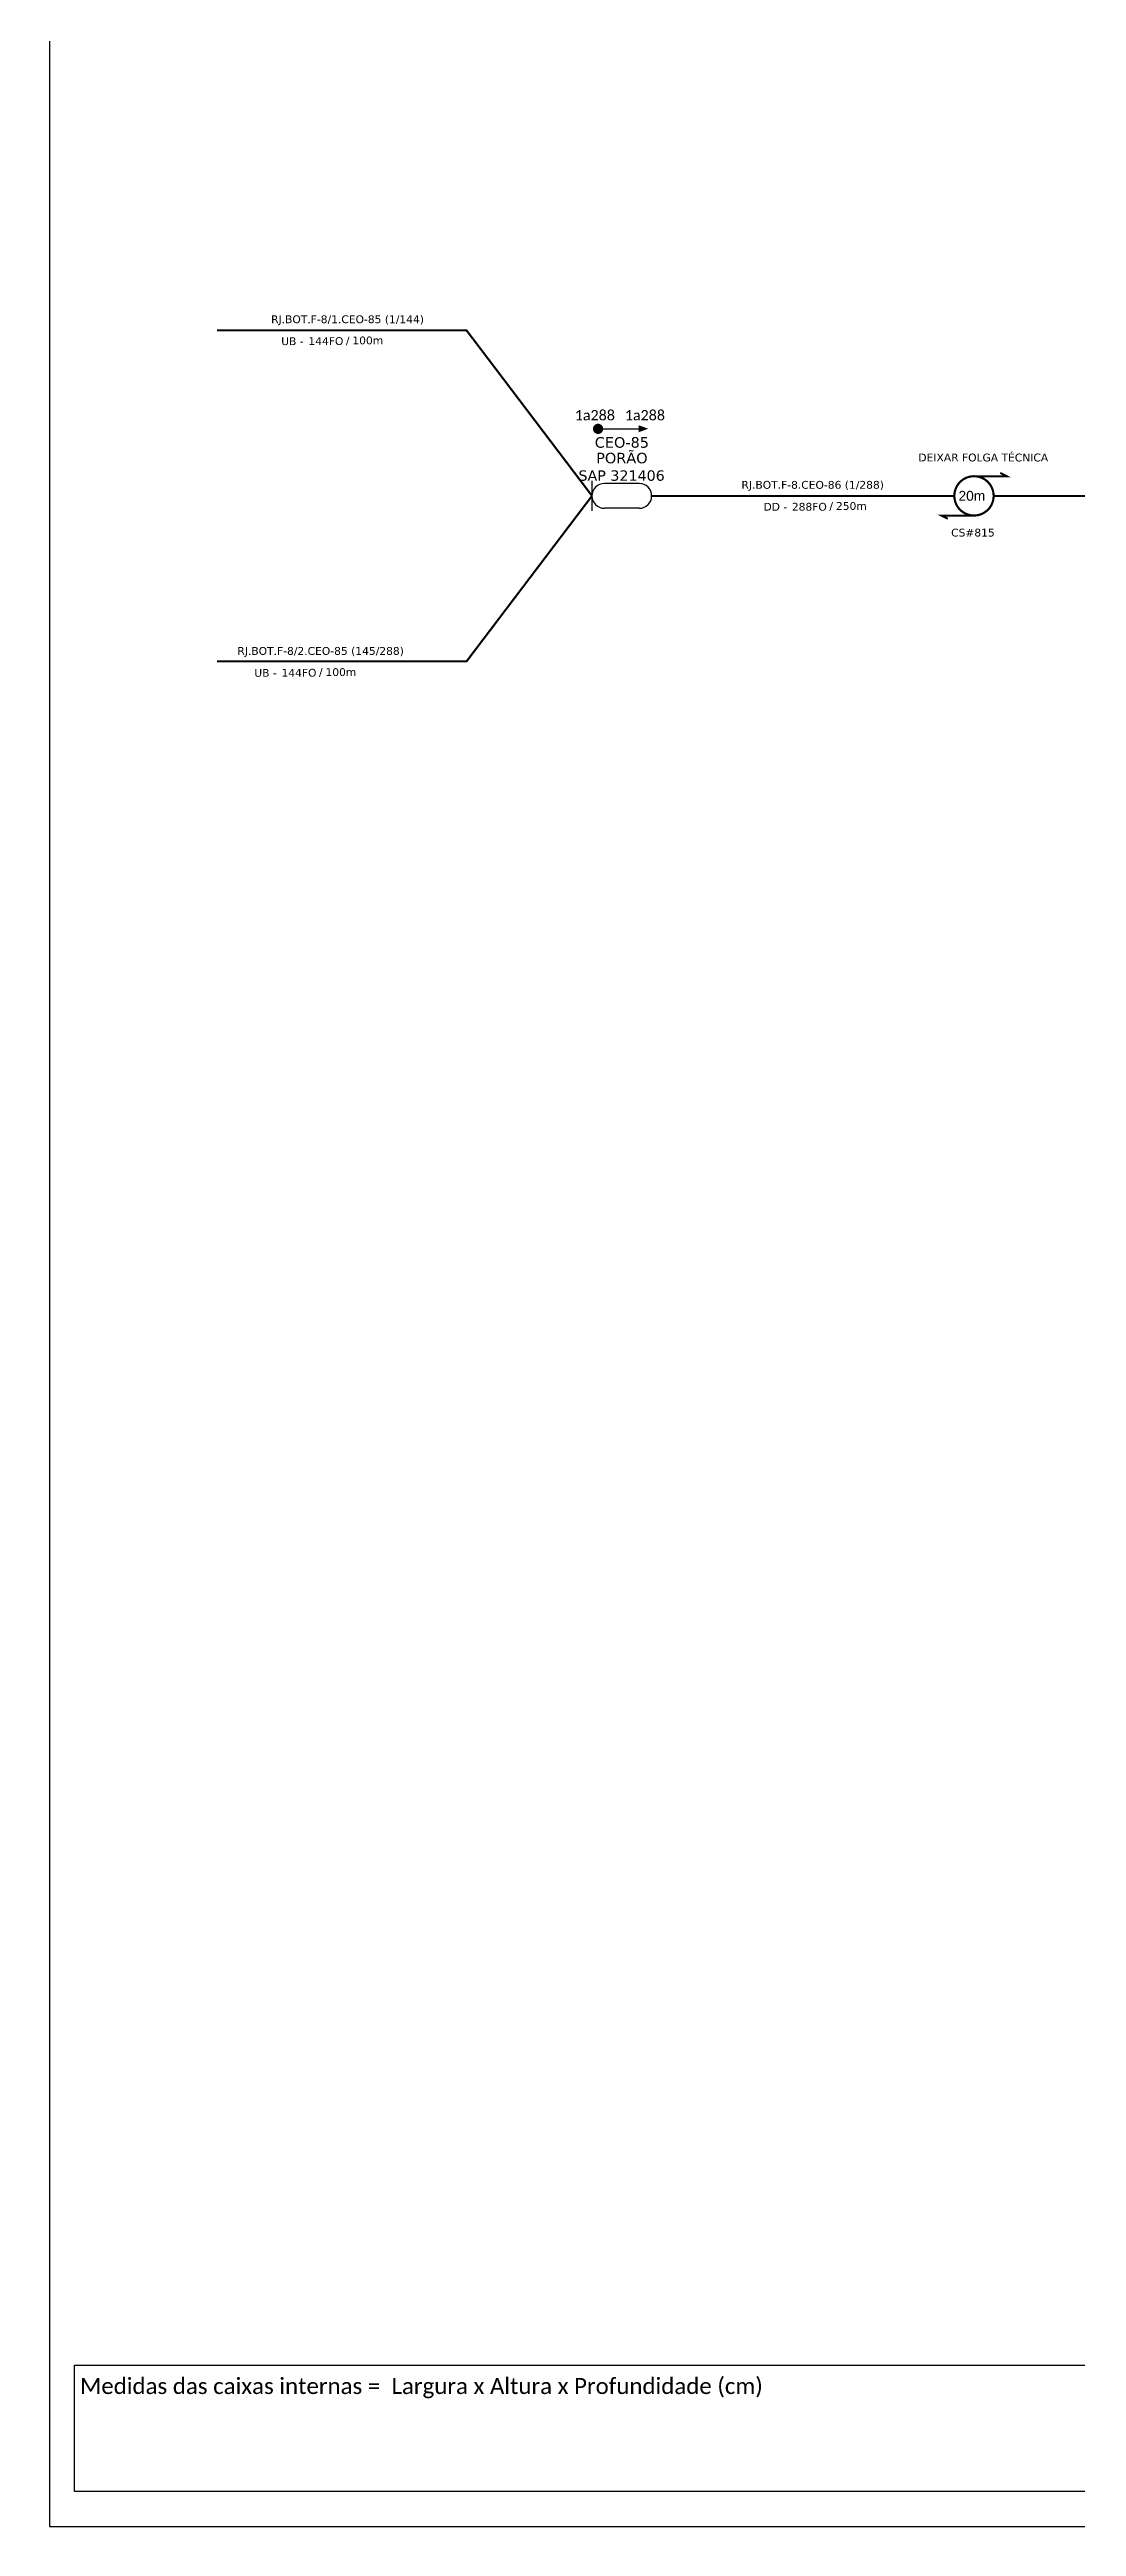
# Model space of a CAD drawing. Header units: metres. Extents: x -0.4 to 58.6, y 1.4 to 43.1.
# Drawn here: x -0.39 to 7.24, y 1.45 to 19.85 of the extents above; entities that cross this region are included whole.
import ezdxf
from ezdxf.enums import TextEntityAlignment as Align

# ---------------------------------------------------------------- set-up
doc = ezdxf.new("R2010")
doc.units = ezdxf.units.M
for name, color, linetype in [('20.4-CEOS', 1, 'Continuous'), ('20.5-CABO AÉREO', 1, 'Continuous'), ('SETA', 7, 'Continuous')]:
    doc.layers.add(name, color=color, linetype=linetype)
doc.layers.add('40.1-ETIQUETAS', color=1, linetype='Continuous', lineweight=20)
doc.styles.add('siredit', font='verdana.ttf')
doc.styles.get("Standard").update_dxf_attribs({"font": 'arial.ttf'})
doc.styles.add('WMF-Calibri0', font='calibri.ttf')

# ---------------------------------------------------------------- blocks, each defined once
blk = doc.blocks.new('ETIQUETA_RS5F')
at = {"layer": '40.1-ETIQUETAS', "color": 0, "style": 'siredit'}
blk.add_text('/', height=1.5, dxfattribs=at).set_placement((1.55, -1.95), align=Align.MIDDLE_RIGHT)
for tag, p in [('ETIQUETA_R_PRIMARIA', (1.18, 4.1)), ('ETIQUETA_R_SECUNDARIA', (1.18, 2.1)), ('F_ATIVAS/F_MORTAS', (1.11, -4.24))]:
    blk.add_attdef(tag, text='', height=1.5, dxfattribs=at).set_placement(p, align=Align.MIDDLE_CENTER)
for tag, p in [('TIPO_CABO', (-6.62, -2.12)), ('CAP_CABO', (0.37, -2.09))]:
    blk.add_attdef(tag, text='', height=1.5, dxfattribs=at).set_placement(p, align=Align.MIDDLE_RIGHT)
blk.add_attdef('METROS', text='', height=1.5, dxfattribs=at).set_placement((2.11, -1.95), align=Align.MIDDLE_LEFT)
for tag, p in [('FUSÃO_1', (0.82, -8.39)), ('FUSÃO_2', (0.82, -10.6)), ('FUSÃO_3', (0.82, -12.93)), ('FUSÃO_4', (0.82, -15.14)), ('FUSÃO_5', (0.82, -17.16))]:
    blk.add_attdef(tag, text='', height=1.5, dxfattribs=at).set_placement(p, align=Align.CENTER)

msp = doc.modelspace()

# ---------------------------------------------------------------- linework, layer by layer
at = {"color": 7}
msp.add_lwpolyline([(-0.39, 1.446), (58.648, 1.446), (58.648, 43.145), (-0.39, 43.145)], close=True, dxfattribs=at)
for points, const_width in [([(3.668, 17.03, 1), (3.706, 17.03, 1)], 0.0382), ([(6.481, 16.678, 1.000012), (6.481, 16.386, 0.999978)], 0.0162)]:
    msp.add_lwpolyline(points, format="xyb", close=True, dxfattribs=dict(at, const_width=const_width))
at = {"color": 7, "const_width": 0.0152}
for points in [[(6.481, 16.678), (6.724, 16.678), (6.676, 16.703)], [(6.481, 16.386), (6.238, 16.386), (6.286, 16.362)]]:
    msp.add_lwpolyline(points, dxfattribs=at)
at = {"color": 0}
msp.add_lwpolyline([(-0.205, 2.644), (10.798, 2.644), (10.798, 1.706), (-0.205, 1.706)], close=True, dxfattribs=at)
at = {"layer": '20.4-CEOS', "color": 7}
for p, q in [((3.993, 16.625), (3.734, 16.625)), ((3.993, 16.44), (3.734, 16.44))]:
    msp.add_line(p, q, dxfattribs=at)
msp.add_lwpolyline([(3.642, 16.421), (3.642, 16.644)], dxfattribs=at)
for centre, start, end in [((3.734, 16.532), 90, 270), ((3.993, 16.532), 270, 90)]:
    msp.add_arc(centre, 0.0924, start, end, dxfattribs=at)
at = {"layer": '20.5-CABO AÉREO', "color": 7, "ltscale": 50, "const_width": 0.0154}
for points in [[(0.854, 17.761), (2.71, 17.761), (3.642, 16.532)], [(0.854, 15.303), (2.71, 15.303), (3.642, 16.532)], [(4.086, 16.532), (6.335, 16.532)]]:
    msp.add_lwpolyline(points, dxfattribs=at)
at = {"layer": '40.1-ETIQUETAS', "color": 7, "const_width": 0.0154}
msp.add_lwpolyline([(6.627, 16.532), (8.876, 16.532)], dxfattribs=at)
at = {"layer": 'SETA', "color": 7}
msp.add_lwpolyline([(3.687, 17.03), (4.016, 17.03)], dxfattribs=at)
msp.add_solid([(3.99, 17.056), (4.06, 17.031), (3.99, 17.005)], dxfattribs=at)

# ---------------------------------------------------------------- block references
at = {"layer": '40.1-ETIQUETAS', "color": 0}
ref = msp.add_blockref('ETIQUETA_RS5F', (1.78, 17.762), dxfattribs=dict(at, xscale=0.03861000000000001, yscale=0.03861000000000001, zscale=0.03861000000000001))
ref.add_attrib('ETIQUETA_R_SECUNDARIA', 'RJ.BOT.F-8/1.CEO-85 (1/144)', dxfattribs={"color": 0, "height": 0.05792, "style": 'siredit'}).set_placement((1.825, 17.844), align=Align.MIDDLE_CENTER)
ref.add_attrib('TIPO_CABO', 'UB - ', dxfattribs={"color": 0, "height": 0.0579, "style": 'siredit'}).set_placement((1.524, 17.681), align=Align.MIDDLE_RIGHT)
ref.add_attrib('CAP_CABO', '144FO', dxfattribs={"color": 0, "height": 0.0579, "style": 'siredit'}).set_placement((1.794, 17.682), align=Align.MIDDLE_RIGHT)
ref.add_attrib('METROS', '100m', dxfattribs={"color": 0, "height": 0.0579, "style": 'siredit'}).set_placement((1.861, 17.687), align=Align.MIDDLE_LEFT)
ref = msp.add_blockref('ETIQUETA_RS5F', (1.58, 15.299), dxfattribs=dict(at, xscale=0.03861000000000001, yscale=0.03861000000000001, zscale=0.03861000000000001))
ref.add_attrib('ETIQUETA_R_SECUNDARIA', 'RJ.BOT.F-8/2.CEO-85 (145/288)', dxfattribs={"color": 0, "height": 0.05792, "style": 'siredit'}).set_placement((1.625, 15.38), align=Align.MIDDLE_CENTER)
ref.add_attrib('TIPO_CABO', 'UB - ', dxfattribs={"color": 0, "height": 0.0579, "style": 'siredit'}).set_placement((1.324, 15.217), align=Align.MIDDLE_RIGHT)
ref.add_attrib('CAP_CABO', '144FO', dxfattribs={"color": 0, "height": 0.0579, "style": 'siredit'}).set_placement((1.594, 15.218), align=Align.MIDDLE_RIGHT)
ref.add_attrib('METROS', '100m', dxfattribs={"color": 0, "height": 0.0579, "style": 'siredit'}).set_placement((1.661, 15.223), align=Align.MIDDLE_LEFT)

# ---------------------------------------------------------------- texts
at = {"color": 7}
msp.add_text('20m', height=0.073, dxfattribs=at).set_placement((6.366, 16.496))
at = {"color": 7, "char_height": 0.07645, "width": 0.96931, "attachment_point": 5}
for insert in [(3.663, 17.131), (4.035, 17.131)]:
    msp.add_mtext('{\\fCalibri|b0|i0|c0|p34;\\C7;1a288}', dxfattribs=dict(at, insert=insert))
at = {"insert": (-0.163, 2.549), "char_height": 0.11864, "width": 10.96143, "attachment_point": 1, "style": 'WMF-Calibri0'}
msp.add_mtext('Medidas das caixas internas =  Largura x Altura x Profundidade (cm)', dxfattribs=at)
at = {"layer": '20.4-CEOS', "color": 7, "style": 'siredit'}
for s, height, p in [('CEO-85', 0.0783, (3.864, 16.929)), ('PORÃO', 0.0783, (3.864, 16.813)), ('SAP 321406', 0.0772, (3.862, 16.683))]:
    msp.add_text(s, height=height, dxfattribs=at).set_placement(p, align=Align.MIDDLE_CENTER)
at = {"layer": '40.1-ETIQUETAS', "color": 0, "style": 'siredit'}
for s, height, p in [('DEIXAR FOLGA TÉCNICA', 0.05792, (6.55, 16.817)), ('RJ.BOT.F-8.CEO-86 (1/288)', 0.05792, (5.282, 16.614)), ('CS#815', 0.0579, (6.473, 16.259))]:
    msp.add_text(s, height=height, dxfattribs=at).set_placement(p, align=Align.MIDDLE_CENTER)
for s, p in [('DD - ', (5.118, 16.451)), ('288FO', (5.387, 16.451)), ('/', (5.433, 16.457))]:
    msp.add_text(s, height=0.0579, dxfattribs=at).set_placement(p, align=Align.MIDDLE_RIGHT)
msp.add_text('250m', height=0.0579, dxfattribs=at).set_placement((5.455, 16.457), align=Align.MIDDLE_LEFT)

doc.saveas('drawing.dxf')
